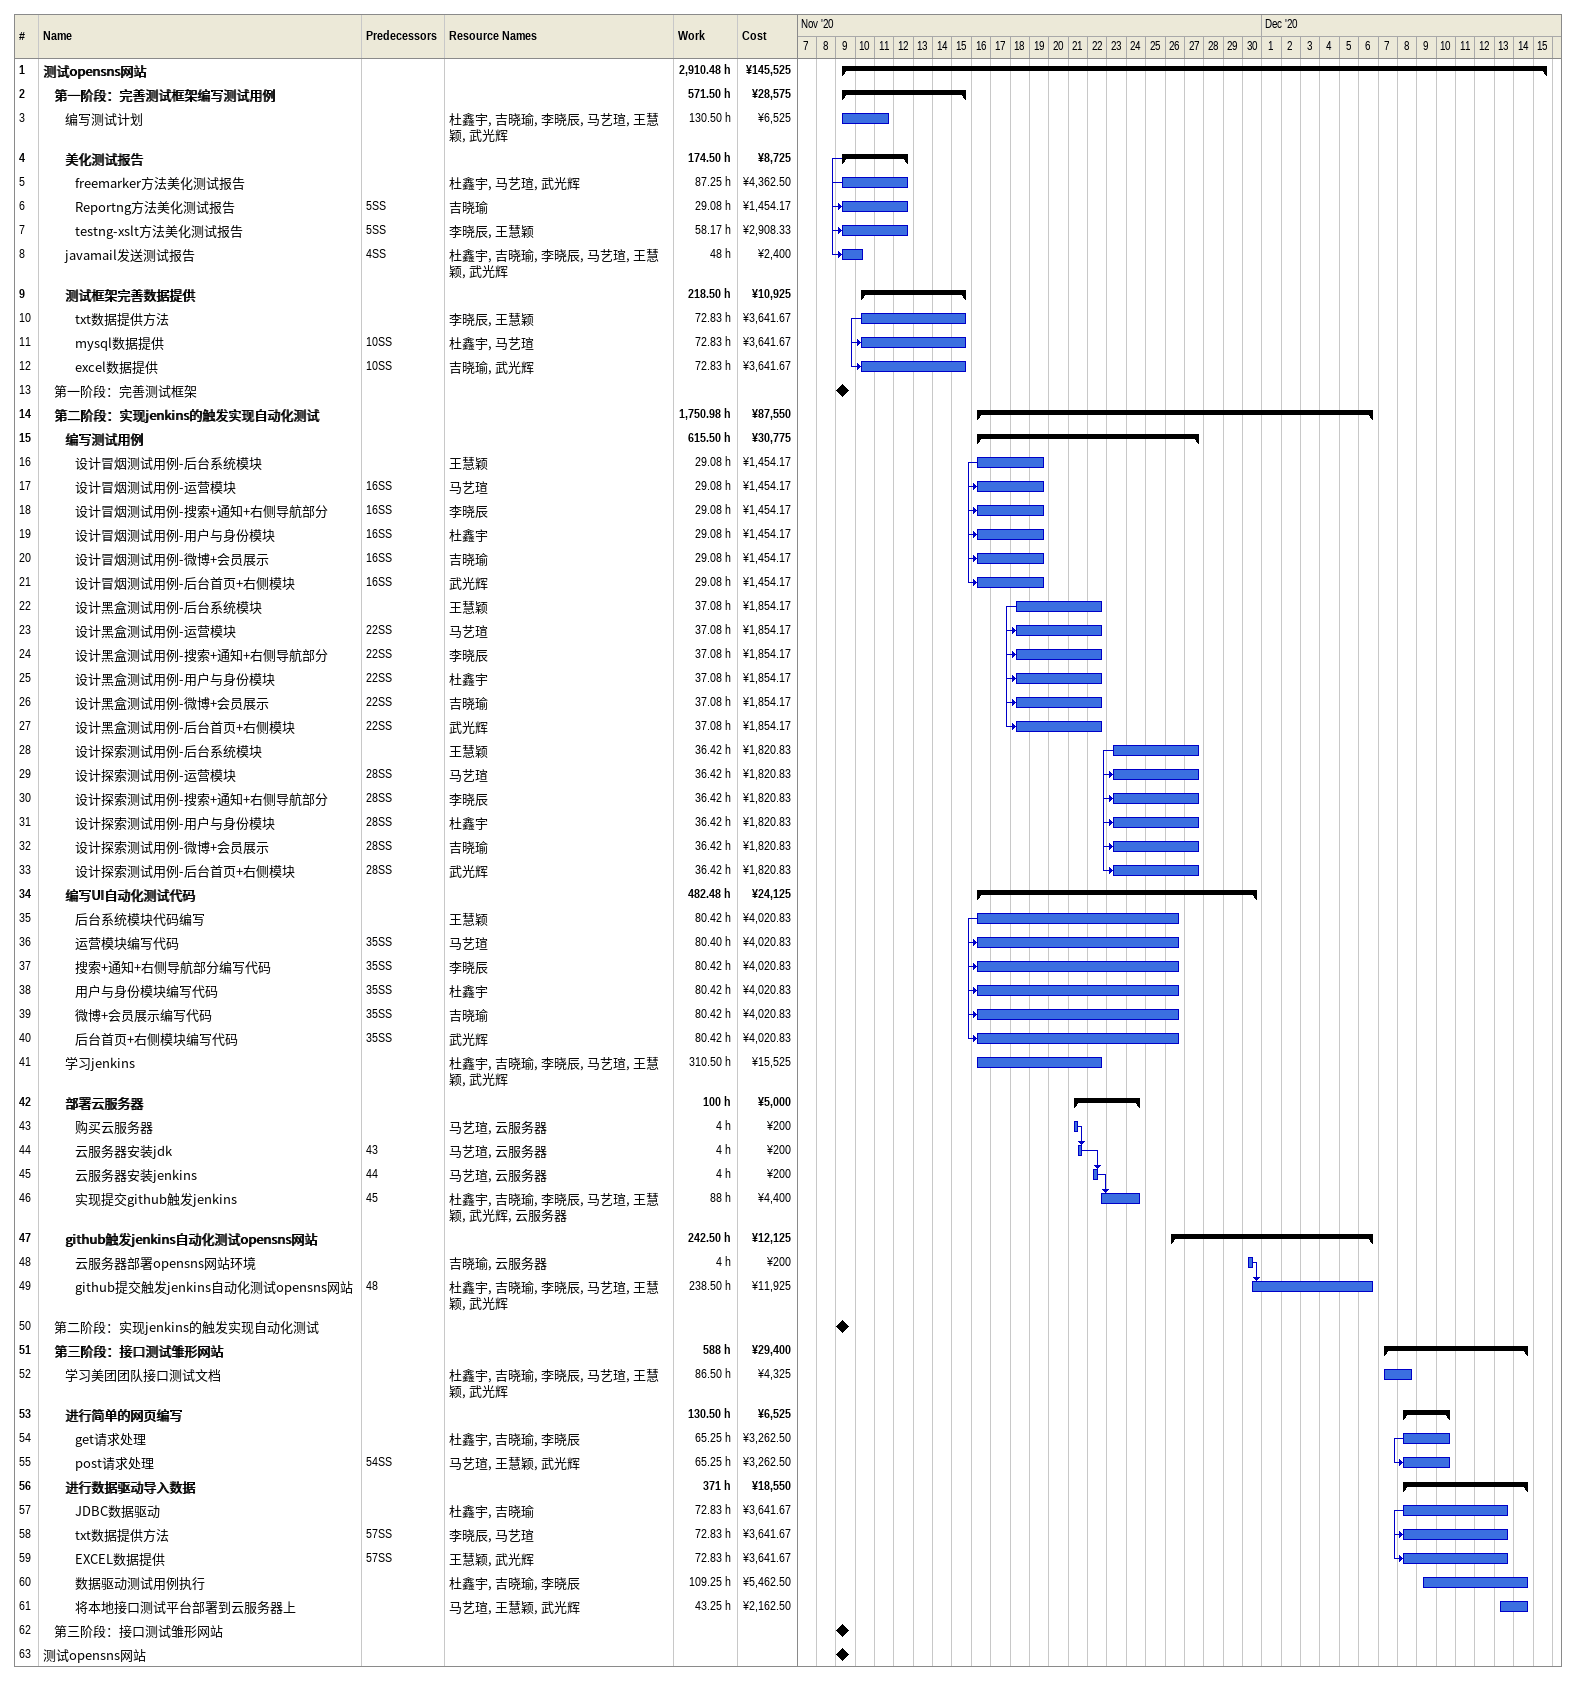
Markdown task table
| ID | Level | Task | Start | Finish | Predecessors | Resources | Work (h) | Cost (¥) |
|---|---|---|---|---|---|---|---|---|
| 1 | 1 | **测试opensns网站** | 2020-11-09 | 2020-12-15 |  |  | 2910.48 | 145525 |
| 2 | 2 | **第一阶段：完善测试框架编写测试用例** | 2020-11-09 | 2020-11-15 |  |  | 571.50 | 28575 |
| 3 | 3 | 编写测试计划 | 2020-11-09 | 2020-11-11 |  | 杜鑫宇, 吉晓瑜, 李晓辰, 马艺瑄, 王慧颖, 武光辉 | 130.50 | 6525 |
| 4 | 3 | **美化测试报告** | 2020-11-09 | 2020-11-12 |  |  | 174.50 | 8725 |
| 5 | 4 | freemarker方法美化测试报告 | 2020-11-09 | 2020-11-12 |  | 杜鑫宇, 马艺瑄, 武光辉 | 87.25 | 4362.50 |
| 6 | 4 | Reportng方法美化测试报告 | 2020-11-09 | 2020-11-12 | 5SS | 吉晓瑜 | 29.08 | 1454.17 |
| 7 | 4 | testng-xslt方法美化测试报告 | 2020-11-09 | 2020-11-12 | 5SS | 李晓辰, 王慧颖 | 58.17 | 2908.33 |
| 8 | 3 | javamail发送测试报告 | 2020-11-09 | 2020-11-10 | 4SS | 杜鑫宇, 吉晓瑜, 李晓辰, 马艺瑄, 王慧颖, 武光辉 | 48 | 2400 |
| 9 | 3 | **测试框架完善数据提供** | 2020-11-10 | 2020-11-15 |  |  | 218.50 | 10925 |
| 10 | 4 | txt数据提供方法 | 2020-11-10 | 2020-11-15 |  | 李晓辰, 王慧颖 | 72.83 | 3641.67 |
| 11 | 4 | mysql数据提供 | 2020-11-10 | 2020-11-15 | 10SS | 杜鑫宇, 马艺瑄 | 72.83 | 3641.67 |
| 12 | 4 | excel数据提供 | 2020-11-10 | 2020-11-15 | 10SS | 吉晓瑜, 武光辉 | 72.83 | 3641.67 |
| 13 | 2 | 第一阶段：完善测试框架 (milestone) | 2020-11-09 | 2020-11-09 |  |  |  |  |
| 14 | 2 | **第二阶段：实现jenkins的触发实现自动化测试** | 2020-11-16 | 2020-12-06 |  |  | 1750.98 | 87550 |
| 15 | 3 | **编写测试用例** | 2020-11-16 | 2020-11-27 |  |  | 615.50 | 30775 |
| 16 | 4 | 设计冒烟测试用例-后台系统模块 | 2020-11-16 | 2020-11-19 |  | 王慧颖 | 29.08 | 1454.17 |
| 17 | 4 | 设计冒烟测试用例-运营模块 | 2020-11-16 | 2020-11-19 | 16SS | 马艺瑄 | 29.08 | 1454.17 |
| 18 | 4 | 设计冒烟测试用例-搜索+通知+右侧导航部分 | 2020-11-16 | 2020-11-19 | 16SS | 李晓辰 | 29.08 | 1454.17 |
| 19 | 4 | 设计冒烟测试用例-用户与身份模块 | 2020-11-16 | 2020-11-19 | 16SS | 杜鑫宇 | 29.08 | 1454.17 |
| 20 | 4 | 设计冒烟测试用例-微博+会员展示 | 2020-11-16 | 2020-11-19 | 16SS | 吉晓瑜 | 29.08 | 1454.17 |
| 21 | 4 | 设计冒烟测试用例-后台首页+右侧模块 | 2020-11-16 | 2020-11-19 | 16SS | 武光辉 | 29.08 | 1454.17 |
| 22 | 4 | 设计黑盒测试用例-后台系统模块 | 2020-11-18 | 2020-11-22 |  | 王慧颖 | 37.08 | 1854.17 |
| 23 | 4 | 设计黑盒测试用例-运营模块 | 2020-11-18 | 2020-11-22 | 22SS | 马艺瑄 | 37.08 | 1854.17 |
| 24 | 4 | 设计黑盒测试用例-搜索+通知+右侧导航部分 | 2020-11-18 | 2020-11-22 | 22SS | 李晓辰 | 37.08 | 1854.17 |
| 25 | 4 | 设计黑盒测试用例-用户与身份模块 | 2020-11-18 | 2020-11-22 | 22SS | 杜鑫宇 | 37.08 | 1854.17 |
| 26 | 4 | 设计黑盒测试用例-微博+会员展示 | 2020-11-18 | 2020-11-22 | 22SS | 吉晓瑜 | 37.08 | 1854.17 |
| 27 | 4 | 设计黑盒测试用例-后台首页+右侧模块 | 2020-11-18 | 2020-11-22 | 22SS | 武光辉 | 37.08 | 1854.17 |
| 28 | 4 | 设计探索测试用例-后台系统模块 | 2020-11-23 | 2020-11-27 |  | 王慧颖 | 36.42 | 1820.83 |
| 29 | 4 | 设计探索测试用例-运营模块 | 2020-11-23 | 2020-11-27 | 28SS | 马艺瑄 | 36.42 | 1820.83 |
| 30 | 4 | 设计探索测试用例-搜索+通知+右侧导航部分 | 2020-11-23 | 2020-11-27 | 28SS | 李晓辰 | 36.42 | 1820.83 |
| 31 | 4 | 设计探索测试用例-用户与身份模块 | 2020-11-23 | 2020-11-27 | 28SS | 杜鑫宇 | 36.42 | 1820.83 |
| 32 | 4 | 设计探索测试用例-微博+会员展示 | 2020-11-23 | 2020-11-27 | 28SS | 吉晓瑜 | 36.42 | 1820.83 |
| 33 | 4 | 设计探索测试用例-后台首页+右侧模块 | 2020-11-23 | 2020-11-27 | 28SS | 武光辉 | 36.42 | 1820.83 |
| 34 | 3 | **编写UI自动化测试代码** | 2020-11-16 | 2020-11-30 |  |  | 482.48 | 24125 |
| 35 | 4 | 后台系统模块代码编写 | 2020-11-16 | 2020-11-26 |  | 王慧颖 | 80.42 | 4020.83 |
| 36 | 4 | 运营模块编写代码 | 2020-11-16 | 2020-11-26 | 35SS | 马艺瑄 | 80.40 | 4020.83 |
| 37 | 4 | 搜索+通知+右侧导航部分编写代码 | 2020-11-16 | 2020-11-26 | 35SS | 李晓辰 | 80.42 | 4020.83 |
| 38 | 4 | 用户与身份模块编写代码 | 2020-11-16 | 2020-11-26 | 35SS | 杜鑫宇 | 80.42 | 4020.83 |
| 39 | 4 | 微博+会员展示编写代码 | 2020-11-16 | 2020-11-26 | 35SS | 吉晓瑜 | 80.42 | 4020.83 |
| 40 | 4 | 后台首页+右侧模块编写代码 | 2020-11-16 | 2020-11-26 | 35SS | 武光辉 | 80.42 | 4020.83 |
| 41 | 3 | 学习jenkins | 2020-11-16 | 2020-11-22 |  | 杜鑫宇, 吉晓瑜, 李晓辰, 马艺瑄, 王慧颖, 武光辉 | 310.50 | 15525 |
| 42 | 3 | **部署云服务器** | 2020-11-21 | 2020-11-24 |  |  | 100 | 5000 |
| 43 | 4 | 购买云服务器 | 2020-11-21 | 2020-11-21 |  | 马艺瑄, 云服务器 | 4 | 200 |
| 44 | 4 | 云服务器安装jdk | 2020-11-21 | 2020-11-21 | 43 | 马艺瑄, 云服务器 | 4 | 200 |
| 45 | 4 | 云服务器安装jenkins | 2020-11-22 | 2020-11-22 | 44 | 马艺瑄, 云服务器 | 4 | 200 |
| 46 | 4 | 实现提交github触发jenkins | 2020-11-22 | 2020-11-24 | 45 | 杜鑫宇, 吉晓瑜, 李晓辰, 马艺瑄, 王慧颖, 武光辉, 云服务器 | 88 | 4400 |
| 47 | 3 | **github触发jenkins自动化测试opensns网站** | 2020-11-26 | 2020-12-06 |  |  | 242.50 | 12125 |
| 48 | 4 | 云服务器部署opensns网站环境 | 2020-11-30 | 2020-11-30 |  | 吉晓瑜, 云服务器 | 4 | 200 |
| 49 | 4 | github提交触发jenkins自动化测试opensns网站 | 2020-11-30 | 2020-12-06 | 48 | 杜鑫宇, 吉晓瑜, 李晓辰, 马艺瑄, 王慧颖, 武光辉 | 238.50 | 11925 |
| 50 | 2 | 第二阶段：实现jenkins的触发实现自动化测试 (milestone) | 2020-11-09 | 2020-11-09 |  |  |  |  |
| 51 | 2 | **第三阶段：接口测试雏形网站** | 2020-12-07 | 2020-12-14 |  |  | 588 | 29400 |
| 52 | 3 | 学习美团团队接口测试文档 | 2020-12-07 | 2020-12-08 |  | 杜鑫宇, 吉晓瑜, 李晓辰, 马艺瑄, 王慧颖, 武光辉 | 86.50 | 4325 |
| 53 | 3 | **进行简单的网页编写** | 2020-12-08 | 2020-12-10 |  |  | 130.50 | 6525 |
| 54 | 4 | get请求处理 | 2020-12-08 | 2020-12-10 |  | 杜鑫宇, 吉晓瑜, 李晓辰 | 65.25 | 3262.50 |
| 55 | 4 | post请求处理 | 2020-12-08 | 2020-12-10 | 54SS | 马艺瑄, 王慧颖, 武光辉 | 65.25 | 3262.50 |
| 56 | 3 | **进行数据驱动导入数据** | 2020-12-08 | 2020-12-14 |  |  | 371 | 18550 |
| 57 | 4 | JDBC数据驱动 | 2020-12-08 | 2020-12-13 |  | 杜鑫宇, 吉晓瑜 | 72.83 | 3641.67 |
| 58 | 4 | txt数据提供方法 | 2020-12-08 | 2020-12-13 | 57SS | 李晓辰, 马艺瑄 | 72.83 | 3641.67 |
| 59 | 4 | EXCEL数据提供 | 2020-12-08 | 2020-12-13 | 57SS | 王慧颖, 武光辉 | 72.83 | 3641.67 |
| 60 | 4 | 数据驱动测试用例执行 | 2020-12-09 | 2020-12-14 |  | 杜鑫宇, 吉晓瑜, 李晓辰 | 109.25 | 5462.50 |
| 61 | 4 | 将本地接口测试平台部署到云服务器上 | 2020-12-13 | 2020-12-14 |  | 马艺瑄, 王慧颖, 武光辉 | 43.25 | 2162.50 |
| 62 | 2 | 第三阶段：接口测试雏形网站 (milestone) | 2020-11-09 | 2020-11-09 |  |  |  |  |
| 63 | 1 | 测试opensns网站 (milestone) | 2020-11-09 | 2020-11-09 |  |  |  |  |
